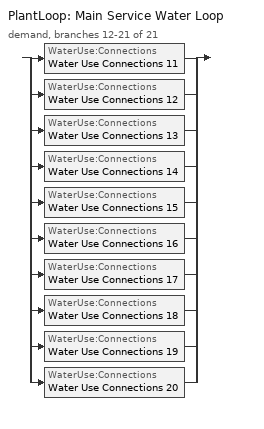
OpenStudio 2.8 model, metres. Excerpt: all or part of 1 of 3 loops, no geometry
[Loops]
PlantLoop 'Main Service Water Loop'
 demand, branches 12-21 of 21: split
  | WaterUse:Connections 'Water Use Connections 11'
  | WaterUse:Connections 'Water Use Connections 12'
  | WaterUse:Connections 'Water Use Connections 13'
  | WaterUse:Connections 'Water Use Connections 14'
  | WaterUse:Connections 'Water Use Connections 15'
  | WaterUse:Connections 'Water Use Connections 16'
  | WaterUse:Connections 'Water Use Connections 17'
  | WaterUse:Connections 'Water Use Connections 18'
  | WaterUse:Connections 'Water Use Connections 19'
  | WaterUse:Connections 'Water Use Connections 20'
[WaterUse:Connections]
Name | Water Use Equipment Name 1
Water Use Connections 11 | Story 2 east lower perimeter space Service Water Use 0.69gal/min
Water Use Connections 12 | Story 2 east upper perimeter space Service Water Use 0.31gal/min
Water Use Connections 13 | Story 2 north core space Service Water Use 7.49gal/min
Water Use Connections 14 | Story 2 north perimeter space Service Water Use 1.0gal/min
Water Use Connections 15 | Story 2 south core space Service Water Use 5.36gal/min
Water Use Connections 16 | Story 2 south lower perimeter space Service Water Use 0.31gal/min
Water Use Connections 17 | Story 2 south upper left perimeter space Service Water Use 0.34gal/min
Water Use Connections 18 | Story 2 south upper left perimeter space 1 Service Water Use 0.34gal/min
Water Use Connections 19 | Story 2 west lower perimeter space Service Water Use 0.69gal/min
Water Use Connections 20 | Story 2 west upper perimeter space Service Water Use 0.31gal/min
[WaterUse:Equipment:Definition]
Name | Peak Flow Rate {m3/s} | Target Temperature Schedule | Sensible Fraction Schedule | Latent Fraction Schedule
Story 2 east lower perimeter space Service Water Use Def 0.69gal/min | 4.34197e-05 | Schedule Ruleset 35 | Schedule Ruleset 33 | Schedule Ruleset 34
Story 2 east upper perimeter space Service Water Use Def 0.31gal/min | 1.94913e-05 | Schedule Ruleset 38 | Schedule Ruleset 36 | Schedule Ruleset 37
Story 2 north core space Service Water Use Def 7.49gal/min | 0.000472543 | Schedule Ruleset 41 | Schedule Ruleset 39 | Schedule Ruleset 40
Story 2 north perimeter space Service Water Use Def 1.0gal/min | 6.2911e-05 | Schedule Ruleset 44 | Schedule Ruleset 42 | Schedule Ruleset 43
Story 2 south core space Service Water Use Def 5.36gal/min | 0.000338059 | Schedule Ruleset 47 | Schedule Ruleset 45 | Schedule Ruleset 46
Story 2 south lower perimeter space Service Water Use Def 0.31gal/min | 1.94913e-05 | Schedule Ruleset 50 | Schedule Ruleset 48 | Schedule Ruleset 49
Story 2 south upper left perimeter space Service Water Use Def 0.34gal/min | 2.17098e-05 | Schedule Ruleset 53 | Schedule Ruleset 51 | Schedule Ruleset 52
Story 2 south upper left perimeter space 1 Service Water Use Def 0.34gal/min | 2.17098e-05 | Schedule Ruleset 56 | Schedule Ruleset 54 | Schedule Ruleset 55
Story 2 west lower perimeter space Service Water Use Def 0.69gal/min | 4.34197e-05 | Schedule Ruleset 59 | Schedule Ruleset 57 | Schedule Ruleset 58
Story 2 west upper perimeter space Service Water Use Def 0.31gal/min | 1.94913e-05 | Schedule Ruleset 62 | Schedule Ruleset 60 | Schedule Ruleset 61
[WaterUse:Equipment] Flow Rate Fraction Schedule=NECB-F-Service Water Heating
Name | Water Use Equipment Definition | Space
Story 2 east lower perimeter space Service Water Use 0.69gal/min | Story 2 east lower perimeter space Service Water Use Def 0.69gal/min | Story 2 East Lower Perimeter Space
Story 2 east upper perimeter space Service Water Use 0.31gal/min | Story 2 east upper perimeter space Service Water Use Def 0.31gal/min | Story 2 East Upper Perimeter Space
Story 2 north core space Service Water Use 7.49gal/min | Story 2 north core space Service Water Use Def 7.49gal/min | Story 2 North Core Space
Story 2 north perimeter space Service Water Use 1.0gal/min | Story 2 north perimeter space Service Water Use Def 1.0gal/min | Story 2 North Perimeter Space
Story 2 south core space Service Water Use 5.36gal/min | Story 2 south core space Service Water Use Def 5.36gal/min | Story 2 South Core Space
Story 2 south lower perimeter space Service Water Use 0.31gal/min | Story 2 south lower perimeter space Service Water Use Def 0.31gal/min | Story 2 South Lower Perimeter Space
Story 2 south upper left perimeter space Service Water Use 0.34gal/min | Story 2 south upper left perimeter space Service Water Use Def 0.34gal/min | Story 2 South Upper Left Perimeter Space
Story 2 south upper left perimeter space 1 Service Water Use 0.34gal/min | Story 2 south upper left perimeter space 1 Service Water Use Def 0.34gal/min | Story 2 South Upper Left Perimeter Space 1
Story 2 west lower perimeter space Service Water Use 0.69gal/min | Story 2 west lower perimeter space Service Water Use Def 0.69gal/min | Story 2 West Lower Perimeter Space
Story 2 west upper perimeter space Service Water Use 0.31gal/min | Story 2 west upper perimeter space Service Water Use Def 0.31gal/min | Story 2 West Upper Perimeter Space
[Schedule:Ruleset]
Name | Default Day Schedule
NECB-F-Service Water Heating | NECB-F-Service Water Heating Default
Schedule Ruleset 33 | Schedule Day 36
Schedule Ruleset 34 | Schedule Day 37
Schedule Ruleset 35 | Schedule Day 38
Schedule Ruleset 36 | Schedule Day 39
Schedule Ruleset 37 | Schedule Day 40
Schedule Ruleset 38 | Schedule Day 41
Schedule Ruleset 39 | Schedule Day 42
Schedule Ruleset 40 | Schedule Day 43
Schedule Ruleset 41 | Schedule Day 44
Schedule Ruleset 42 | Schedule Day 45
Schedule Ruleset 43 | Schedule Day 46
Schedule Ruleset 44 | Schedule Day 47
Schedule Ruleset 45 | Schedule Day 48
Schedule Ruleset 46 | Schedule Day 49
Schedule Ruleset 47 | Schedule Day 50
Schedule Ruleset 48 | Schedule Day 51
Schedule Ruleset 49 | Schedule Day 52
Schedule Ruleset 50 | Schedule Day 53
Schedule Ruleset 51 | Schedule Day 54
Schedule Ruleset 52 | Schedule Day 55
Schedule Ruleset 53 | Schedule Day 56
Schedule Ruleset 54 | Schedule Day 57
Schedule Ruleset 55 | Schedule Day 58
Schedule Ruleset 56 | Schedule Day 59
Schedule Ruleset 57 | Schedule Day 60
Schedule Ruleset 58 | Schedule Day 61
Schedule Ruleset 59 | Schedule Day 62
Schedule Ruleset 60 | Schedule Day 63
Schedule Ruleset 61 | Schedule Day 64
Schedule Ruleset 62 | Schedule Day 65
[Schedule:Day]
NECB-F-Service Water Heating Default; NECB-F-Service Water Heating Default|Wkdy Day; NECB-F-Service Water Heating Sat Day; NECB-F-Service Water Heating Sun|Hol Day: 1, 0, 0.35, 2, 0, 0.21, 3, 0, 0.14, 5, 0, 0.07, 6, 0, 0.14, 7, 0, 0.28, 8, 0, 0.42, 9, 0, 0.63, 10, 0, 0.49, 12, 0, 0.35, 13, 0, 0.28, 14, 0, 0.35, 15, 0, 0.28, 19, 0, 0.21, 20, 0, 0.35, 24, 0, 0.49
Schedule Day 36; Schedule Day 39; Schedule Day 42; Schedule Day 45; Schedule Day 48; Schedule Day 51; Schedule Day 54; Schedule Day 57; Schedule Day 60; Schedule Day 63: 24, 0, 0.2
Schedule Day 37; Schedule Day 40; Schedule Day 43; Schedule Day 46; Schedule Day 49; Schedule Day 52; Schedule Day 55; Schedule Day 58; Schedule Day 61; Schedule Day 64: 24, 0, 0.05
Schedule Day 38; Schedule Day 41; Schedule Day 44; Schedule Day 47; Schedule Day 50; Schedule Day 53; Schedule Day 56; Schedule Day 59; Schedule Day 62; Schedule Day 65: 24, 0, 60
[Schedule:Rule] Schedule Ruleset=NECB-F-Service Water Heating; Date Specification Type=DateRange; Start Month=1; Start Day=1; End Month=12; End Day=31
Name | Rule Order | Day Schedule | Apply Monday | Apply Tuesday | Apply Wednesday | Apply Thursday | Apply Friday | Apply Saturday | Apply Sunday
Schedule Rule 17 | 2 | NECB-F-Service Water Heating Default|Wkdy Day | Yes | Yes | Yes | Yes | Yes
Schedule Rule 18 | 1 | NECB-F-Service Water Heating Sat Day |  |  |  |  |  | Yes
Schedule Rule 19 | 0 | NECB-F-Service Water Heating Sun|Hol Day |  |  |  |  |  |  | Yes
